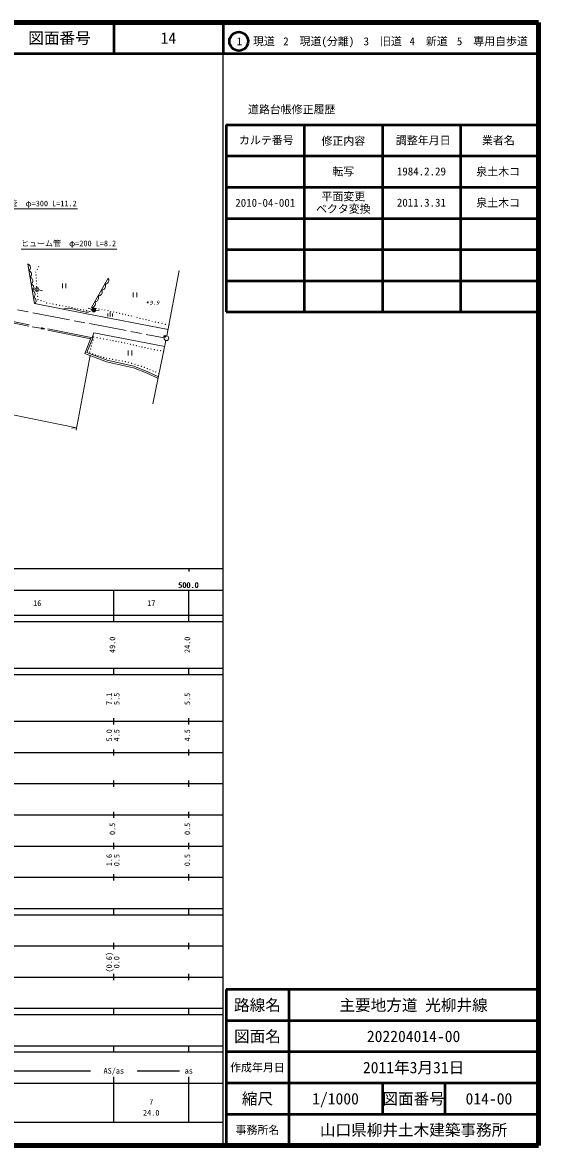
# Model space of a CAD drawing. Units: millimetres, scale not verified. Extents: x 40000 to 680000, y 20000 to 380000.
# Drawn here: x 514769 to 680000, y 20000 to 380000 of the extents above; entities that cross this region are included whole.
import ezdxf
from ezdxf.enums import TextEntityAlignment as Align

# ---------------------------------------------------------------- set-up
doc = ezdxf.new("R2010")
doc.units = ezdxf.units.MM
doc.header["$LTSCALE"] = 1000
doc.header["$PDMODE"] = 32
doc.header["$PDSIZE"] = 500
doc.linetypes.add('CHAIN', pattern=[18.5, 12, -1.5, 3.5, -1.5])
for name, color, linetype, lineweight in [('M-BGD', 7, 'Continuous', 13), ('M-BMK', 2, 'CHAIN', 13), ('M-BMK-OTRS', 5, 'Continuous', 13), ('M-BMK-SRVR', 3, 'Continuous', 13), ('M-STR-HTXT', 7, 'Continuous', 13), ('M-TTL', 2, 'Continuous', 140), ('M-TTL-BAND', 7, 'Continuous', 25), ('M-TTL-FRAM', 2, 'Continuous', 50), ('M-TTL-LINE', 7, 'Continuous', 50)]:
    doc.layers.add(name, color=color, linetype=linetype, lineweight=lineweight)
doc.layers.add('M-OTRS', color=6, linetype='Continuous')
doc.layers.add('M-TTL-TXT', color=7, linetype='Continuous')
doc.styles.add('ＭＳ ゴシック', font='')
doc.styles.get('ＭＳ ゴシック').set_extended_font_data('MS Gothic')

msp = doc.modelspace()

# ---------------------------------------------------------------- linework, layer by layer
at = {"layer": 'M-BGD'}
for p, q in [((516689, 302484), (516450, 302576)), ((516450, 302574), (518651, 289865)), ((516842, 302376), (516689, 302484)), ((516825, 300408), (517020, 300576)), ((517054, 300320), (516825, 300408)), ((517002, 302225), (516842, 302376)), ((517177, 301988), (517002, 302225)), ((517020, 300576), (517127, 300729)), ((517199, 300218), (517054, 300320)), ((517127, 300729), (517227, 300925)), ((517265, 301735), (517177, 301988)), ((517352, 300073), (517199, 300218)), ((517227, 300925), (517312, 301207)), ((517311, 301475), (517265, 301735)), ((517312, 301207), (517311, 301475)), ((517519, 299847), (517352, 300073)), ((517472, 298645), (517567, 298832)), ((517604, 299606), (517519, 299847)), ((517567, 298832), (517648, 299102)), ((517647, 299357), (517604, 299606)), ((517648, 299102), (517647, 299357)), ((517184, 298339), (517369, 298499)), ((517423, 298247), (517184, 298339)), ((517369, 298499), (517472, 298645)), ((517576, 298139), (517423, 298247)), ((517559, 296172), (517753, 296339)), ((517788, 296083), (517559, 296172)), ((517736, 297988), (517576, 298139)), ((517911, 297751), (517736, 297988)), ((517753, 296339), (517861, 296492)), ((517933, 295981), (517788, 296083)), ((517861, 296492), (517961, 296688)), ((517999, 297498), (517911, 297751)), ((518086, 295837), (517933, 295981)), ((517961, 296688), (518046, 296970)), ((518044, 297238), (517999, 297498)), ((518046, 296970), (518044, 297238)), ((518253, 295610), (518086, 295837)), ((518338, 295369), (518253, 295610)), ((518381, 295120), (518338, 295369)), ((527549, 296354), (527549, 294854)), ((528689, 294854), (528689, 296354)), ((542214, 297987), (536818, 288615)), ((541159, 296155), (541404, 296159)), ((541284, 295931), (541159, 296155)), ((541248, 294987), (541342, 295238)), ((541333, 295751), (541284, 295931)), ((541359, 295532), (541333, 295751)), ((541342, 295238), (541359, 295532)), ((541404, 296159), (541576, 296206)), ((541576, 296206), (541769, 296288)), ((541769, 296288), (542004, 296444)), ((542004, 296444), (542166, 296641)), ((542166, 296641), (542292, 296860)), ((542326, 297761), (542207, 297975)), ((542292, 296860), (542381, 297099)), ((542372, 297589), (542326, 297761)), ((542398, 297380), (542372, 297589)), ((542381, 297099), (542398, 297380)), ((518810, 294500), (517634, 294742)), ((517918, 294102), (518103, 294262)), ((518157, 294010), (517918, 294102)), ((518103, 294262), (518206, 294408)), ((518309, 293902), (518157, 294010)), ((518206, 294408), (518301, 294595)), ((518293, 291935), (518487, 292102)), ((518521, 291846), (518293, 291935)), ((518301, 294595), (518382, 294865)), ((518469, 293751), (518309, 293902)), ((518382, 294865), (518381, 295120)), ((518645, 293514), (518469, 293751)), ((518487, 292102), (518595, 292255)), ((518667, 291744), (518521, 291846)), ((518595, 292255), (518695, 292451)), ((518733, 293261), (518645, 293514)), ((518820, 291600), (518667, 291744)), ((518695, 292451), (518780, 292733)), ((518778, 293001), (518733, 293261)), ((518780, 292733), (518778, 293001)), ((518987, 291373), (518820, 291600)), ((519397, 294979), (519397, 293779)), ((519986, 294262), (521162, 294026)), ((538964, 292342), (539220, 292346)), ((539083, 292128), (538964, 292342)), ((539129, 291956), (539083, 292128)), ((539155, 291747), (539129, 291956)), ((539138, 291466), (539155, 291747)), ((539220, 292346), (539401, 292395)), ((539401, 292395), (539603, 292482)), ((539603, 292482), (539849, 292645)), ((539849, 292645), (540019, 292851)), ((540019, 292851), (540150, 293080)), ((540061, 294248), (540318, 294253)), ((540186, 294024), (540061, 294248)), ((540150, 293080), (540244, 293331)), ((540235, 293844), (540186, 294024)), ((540261, 293626), (540235, 293844)), ((540244, 293331), (540261, 293626)), ((540318, 294253), (540498, 294302)), ((540498, 294302), (540700, 294388)), ((540700, 294388), (540947, 294551)), ((540947, 294551), (541116, 294758)), ((541116, 294758), (541248, 294987)), ((550198, 293443), (550198, 291943)), ((551338, 291943), (551338, 293443)), ((488715, 288852), (516894, 283106)), ((488805, 288324), (516794, 282616)), ((518651, 289865), (518837, 290025)), ((518651, 289865), (534839, 286670)), ((518837, 290025), (518939, 290171)), ((518939, 290171), (519035, 290358)), ((519071, 291132), (518987, 291373)), ((519035, 290358), (519116, 290628)), ((519114, 290883), (519071, 291132)), ((519116, 290628), (519114, 290883)), ((536998, 288020), (535849, 288365)), ((536818, 288615), (537075, 288620)), ((537075, 288620), (537255, 288669)), ((537255, 288669), (537457, 288755)), ((537457, 288755), (537703, 288918)), ((537703, 288918), (537873, 289125)), ((537873, 289125), (538005, 289354)), ((537916, 290522), (538161, 290526)), ((538041, 290298), (537916, 290522)), ((538005, 289354), (538098, 289604)), ((538089, 290118), (538041, 290298)), ((538116, 289899), (538089, 290118)), ((538098, 289604), (538116, 289899)), ((538161, 290526), (538333, 290573)), ((538333, 290573), (538526, 290655)), ((538526, 290655), (538761, 290811)), ((538761, 290811), (538923, 291008)), ((538923, 291008), (539049, 291227)), ((539049, 291227), (539138, 291466)), ((534839, 286670), (561391, 281548)), ((538169, 287779), (539361, 287641)), ((542066, 286666), (542066, 285766)), ((542816, 287266), (542816, 285766)), ((543566, 286666), (543566, 285766)), ((521930, 281818), (517825, 282483)), ((520898, 281701), (520987, 282254)), ((521930, 281818), (520898, 281701)), ((520950, 281774), (521014, 282169)), ((521653, 281862), (520950, 281774)), ((520987, 282254), (521930, 281818)), ((521002, 281846), (521041, 282083)), ((521495, 281888), (521002, 281846)), ((521014, 282169), (521653, 281862)), ((521041, 282083), (521495, 281888)), ((521054, 281919), (521067, 281998)), ((521258, 281927), (521054, 281919)), ((521067, 281998), (521258, 281927)), ((522833, 281324), (536601, 278552)), ((522931, 281814), (537294, 278923)), ((536795, 279023), (534692, 273917)), ((537294, 278923), (535350, 274201)), ((537133, 278955), (537660, 280461)), ((537660, 280461), (560318, 276143)), ((534692, 273917), (541702, 271224)), ((535350, 274201), (541847, 271704)), ((548659, 274795), (548659, 273295)), ((549799, 273295), (549799, 274795)), ((541702, 271224), (550290, 269315)), ((541847, 271704), (550437, 269795)), ((550290, 269315), (554702, 267588)), ((550437, 269795), (554902, 268047)), ((554702, 267588), (558175, 265922)), ((554902, 268047), (558281, 266426))]:
    msp.add_line(p, q, dxfattribs=at)
msp.add_lwpolyline([(527703, 288079), (528474, 288297), (529230, 288370), (530111, 288301), (531289, 288073), (533223, 287529), (535190, 287108), (535785, 287185), (536180, 287323), (536514, 287474)], dxfattribs=at)
for centre, radius in [((519048, 299970), 50), ((519105, 299033), 50), ((519510, 300822), 50), ((519971, 301674), 50), ((519162, 298096), 50), ((519219, 297159), 50), ((519276, 296221), 50), ((519332, 295284), 50), ((519397, 294379), 600), ((519439, 294255), 50), ((519545, 293225), 50), ((519652, 292196), 50), ((519758, 291166), 50), ((520681, 290811), 50), ((521604, 290456), 50), ((522527, 290101), 50), ((523557, 289912), 50), ((524586, 289723), 50), ((525616, 289533), 50), ((526645, 289344), 50), ((527675, 289155), 50), ((528704, 288965), 50), ((529648, 288773), 50), ((530591, 288580), 50), ((531534, 288387), 50), ((532477, 288194), 50), ((533421, 288002), 50), ((537573, 287847), 600), ((537573, 287847), 528), ((537573, 287847), 456), ((537573, 287847), 384), ((537573, 287847), 312), ((537573, 287847), 240), ((537573, 287847), 168), ((538289, 288397), 50), ((539242, 288194), 50), ((540196, 287992), 50), ((554886, 290279), 150), ((554886, 290279), 90), ((554886, 290279), 30), ((534364, 287809), 50), ((535307, 287616), 50), ((537573, 287847), 96), ((537573, 287847), 24), ((541149, 287789), 50), ((542103, 287586), 50), ((543056, 287383), 50), ((544010, 287180), 50), ((544963, 286977), 50), ((545890, 286754), 50), ((546818, 286531), 50), ((547745, 286308), 50), ((548672, 286085), 50), ((549600, 285862), 50), ((550527, 285639), 50), ((551454, 285416), 50), ((552382, 285193), 50), ((553309, 284970), 50), ((554303, 284729), 50), ((555297, 284488), 50), ((556291, 284246), 50), ((557285, 284005), 50), ((558279, 283763), 50), ((559408, 283515), 50), ((560538, 283266), 50), ((561667, 283017), 50), ((537073, 277265), 50), ((537323, 278231), 50), ((537573, 279196), 50), ((538630, 278992), 50), ((539686, 278787), 50), ((540743, 278583), 50), ((541799, 278378), 50), ((542856, 278174), 50), ((543774, 277994), 50), ((544692, 277814), 50), ((545610, 277634), 50), ((546529, 277454), 50), ((547447, 277274), 50), ((536324, 274368), 50), ((536324, 273971), 50), ((536574, 275334), 50), ((536824, 276299), 50), ((537214, 273706), 50), ((548365, 277095), 50), ((549306, 276867), 50), ((550248, 276640), 50), ((551189, 276413), 50), ((552130, 276186), 50), ((553071, 275959), 50), ((554013, 275731), 50), ((554954, 275504), 50), ((555961, 275318), 50), ((556968, 275133), 50), ((557975, 274947), 50), ((558982, 274761), 50), ((559989, 274576), 50), ((538103, 273440), 50), ((538993, 273175), 50), ((539883, 272910), 50), ((540773, 272645), 50), ((541663, 272380), 50), ((542669, 272194), 50), ((543675, 272007), 50), ((544681, 271820), 50), ((545687, 271634), 50), ((546694, 271447), 50), ((547700, 271260), 50), ((548706, 271074), 50), ((549728, 270744), 50), ((550751, 270415), 50), ((551773, 270086), 50), ((552795, 269756), 50), ((553818, 269427), 50), ((554727, 269057), 50), ((555635, 268688), 50), ((556544, 268319), 50), ((557453, 267950), 50), ((558475, 267495), 50)]:
    msp.add_circle(centre, radius, dxfattribs=at)
at = {"layer": 'M-BMK'}
msp.add_line((463504, 297256), (560137, 278935), dxfattribs=at)
at = {"layer": 'M-BMK-OTRS'}
for p, q in [((561012, 279532), (564960, 300537)), ((560720, 278061), (556459, 257738))]:
    msp.add_line(p, q, dxfattribs=at)
at = {"layer": 'M-BMK-SRVR'}
for radius in [750, 30]:
    msp.add_circle((560873, 278795), radius, dxfattribs=at)
at = {"layer": 'M-OTRS'}
msp.add_point((560341, 279364), dxfattribs=at)
at = {"layer": 'M-STR-HTXT'}
for p, q in [((500363, 320265), (532354, 320265)), ((514368, 307315), (544998, 307315)), ((536395, 273263), (531947, 249309)), ((483569, 259935), (532096, 250110)), ((532096, 250110), (530543, 249996))]:
    msp.add_line(p, q, dxfattribs=at)
at = {"layer": 'M-TTL'}
for p, q in [((680000, 380000), (40000, 380000)), ((680000, 20000), (680000, 380000)), ((40000, 20000), (680000, 20000))]:
    msp.add_line(p, q, dxfattribs=at)
at = {"layer": 'M-TTL-BAND'}
for p, q in [((579000, 20000), (579000, 370000)), ((40000, 205000), (579000, 205000)), ((568000, 205000), (568000, 204000)), ((68000, 198000), (579000, 198000)), ((544000, 188000), (544000, 198000)), ((568000, 188000), (568000, 198000)), ((40000, 190000), (579000, 190000)), ((40000, 188000), (579000, 188000)), ((40000, 173000), (579000, 173000)), ((544000, 171000), (544000, 173000)), ((568000, 171000), (568000, 173000)), ((40000, 171000), (579000, 171000)), ((40000, 156000), (579000, 156000)), ((544000, 155000), (544000, 157000)), ((568000, 155000), (568000, 157000)), ((46000, 146000), (579000, 146000)), ((544000, 145000), (544000, 147000)), ((568000, 145000), (568000, 147000)), ((544000, 135000), (544000, 137000)), ((568000, 135000), (568000, 137000)), ((52000, 136000), (579000, 136000)), ((46000, 126000), (579000, 126000)), ((544000, 125000), (544000, 127000)), ((568000, 125000), (568000, 127000)), ((52000, 116000), (579000, 116000)), ((544000, 115000), (544000, 117000)), ((568000, 115000), (568000, 117000)), ((46000, 106000), (579000, 106000)), ((544000, 105000), (544000, 107000)), ((568000, 105000), (568000, 107000)), ((40000, 96000), (579000, 96000)), ((40000, 94000), (579000, 94000)), ((544000, 94000), (544000, 96000)), ((568000, 94000), (568000, 96000)), ((49000, 84000), (579000, 84000)), ((544000, 83000), (544000, 85000)), ((568000, 83000), (568000, 85000)), ((40000, 74000), (579000, 74000)), ((544000, 73000), (544000, 75000)), ((568000, 73000), (568000, 75000)), ((40000, 64000), (579000, 64000)), ((40000, 62000), (579000, 62000)), ((544000, 62000), (544000, 64000)), ((568000, 62000), (568000, 64000)), ((40000, 52000), (579000, 52000)), ((544000, 50000), (544000, 52000)), ((568000, 50000), (568000, 52000)), ((40000, 50000), (579000, 50000)), ((155500, 44000), (536500, 44000)), ((551500, 44000), (565000, 44000)), ((40000, 40000), (579000, 40000)), ((544000, 27500), (544000, 42000)), ((568000, 27500), (568000, 42000)), ((68000, 27500), (579000, 27500))]:
    msp.add_line(p, q, dxfattribs=at)
at = {"layer": 'M-TTL-FRAM'}
for p, q in [((580000, 347197), (580000, 287197)), ((580000, 347197), (680000, 347197)), ((580000, 287197), (680000, 287197)), ((680000, 70000), (580000, 70000)), ((580000, 70000), (580000, 20000))]:
    msp.add_line(p, q, dxfattribs=at)
at = {"layer": 'M-TTL-LINE'}
for p, q in [((543997, 380000), (543997, 370000)), ((579000, 380000), (579000, 370000)), ((40000, 370000), (680000, 370000)), ((605000, 347197), (605000, 287197)), ((630000, 347197), (630000, 287197)), ((655000, 347197), (655000, 287197)), ((580000, 337197), (680000, 337197)), ((580000, 327197), (680000, 327197)), ((580000, 317197), (680000, 317197)), ((580000, 307197), (680000, 307197)), ((580000, 297197), (680000, 297197)), ((600000, 70000), (600000, 20000)), ((680000, 60000), (580000, 60000)), ((680000, 50000), (580000, 50000)), ((680000, 40000), (580000, 40000)), ((630000, 40000), (630000, 30000)), ((650000, 40000), (650000, 30000)), ((680000, 30000), (580000, 30000))]:
    msp.add_line(p, q, dxfattribs=at)
msp.add_circle((584031, 373958), 3000, dxfattribs=at)

# ---------------------------------------------------------------- texts
at = {"layer": 'M-BGD', "style": 'ＭＳ ゴシック', "oblique": 15}
msp.add_text('9.9', height=1320, dxfattribs=at).set_placement((555420, 289146), align=Align.BOTTOM_LEFT)
at = {"layer": 'M-STR-HTXT', "style": 'ＭＳ ゴシック'}
for s, p in [('ヒューム管\u3000φ=300 L=11.2', (500327, 320501)), ('ヒューム管\u3000φ=200 L=8.2', (514286, 307710))]:
    msp.add_text(s, height=1833, dxfattribs=at).set_placement(p, align=Align.BOTTOM_LEFT)
at = {"layer": 'M-TTL-BAND', "style": 'ＭＳ ゴシック'}
for s, p in [('500.0', (567844, 198195)), ('500.0', (568000, 198195)), ('16', (519500, 192405)), ('17', (556000, 192405)), ('AS/as', (544000, 42500)), ('as', (568000, 42500)), ('7', (556000, 32523)), ('24.0', (556000, 29033))]:
    msp.add_text(s, height=1833, dxfattribs=at).set_placement(p, align=Align.BOTTOM_CENTER)
for s, p in [('49.0', (545000, 180500)), ('24.0', (569000, 180500)), ('7.1', (544000, 163174)), ('5.5', (546370, 163174)), ('5.5', (569000, 163174)), ('5.0', (544000, 151500)), ('4.5', (546370, 151500)), ('4.5', (569000, 151500)), ('0.5', (545000, 121500)), ('0.5', (569000, 121500)), ('1.6', (544000, 111500)), ('0.5', (546370, 111500)), ('0.5', (569000, 111500)), ('(0.6)', (544000, 78764)), ('0.0', (546370, 78764))]:
    msp.add_text(s, height=1833, rotation=90, dxfattribs=at).set_placement(p, align=Align.BOTTOM_CENTER)
at = {"layer": 'M-TTL-TXT', "style": 'ＭＳ ゴシック'}
for s, height, p in [('図面番号', 3666, (526622, 375000)), ('14', 3666, (561497, 375000)), ('1\u3000現道', 2566, (589448, 373958)), ('2\u3000現道(分離)', 2566, (609619, 373958)), ('3\u3000旧道', 2566, (630121, 373958)), ('4\u3000新道', 2566, (644824, 373958)), ('5\u3000専用自歩道', 2566, (665228, 373958)), ('道路台帳修正履歴', 2566, (600968, 352113)), ('カルテ番号', 2566, (592839, 342277)), ('修正内容', 2566, (617509, 342023)), ('調整年月日', 2566, (643089, 342197)), ('業者名', 2566, (667134, 342197)), ('転写', 2566, (617500, 332245)), ('1984.2.29', 2566, (642500, 332245)), ('泉土木コ', 2566, (667077, 332189)), ('平面変更', 2566, (617500, 324245)), ('2010-04-001', 2566, (592500, 322189)), ('ベクタ変換', 2566, (617500, 320245)), ('2011.3.31', 2566, (642500, 322245)), ('泉土木コ', 2566, (667077, 322189)), ('路線名', 3666, (590000, 65000)), ('路線名', 3666, (590000, 65000)), ('主要地方道 光柳井線', 3666, (640000, 65000)), ('図面名', 3666, (590000, 55000)), ('図面名', 3666, (590000, 55000)), ('202204014-00', 3666, (640000, 55000)), ('2011年3月31日', 3666, (640000, 45000)), ('作成年月日', 2566, (590000, 45000)), ('作成年月日', 2566, (590000, 45000)), ('縮尺', 3666, (590000, 35000)), ('縮尺', 3666, (590000, 35000)), ('1/1000', 3666, (615000, 35000)), ('図面番号', 3666, (640000, 35000)), ('図面番号', 3666, (640000, 35000)), ('014-00', 3666, (664125, 35000)), ('事務所名', 2566, (590000, 25000)), ('事務所名', 2566, (590000, 25000)), ('山口県柳井土木建築事務所', 3666, (640000, 25000))]:
    msp.add_text(s, height=height, dxfattribs=at).set_placement(p, align=Align.MIDDLE_CENTER)

doc.saveas('drawing.dxf')
